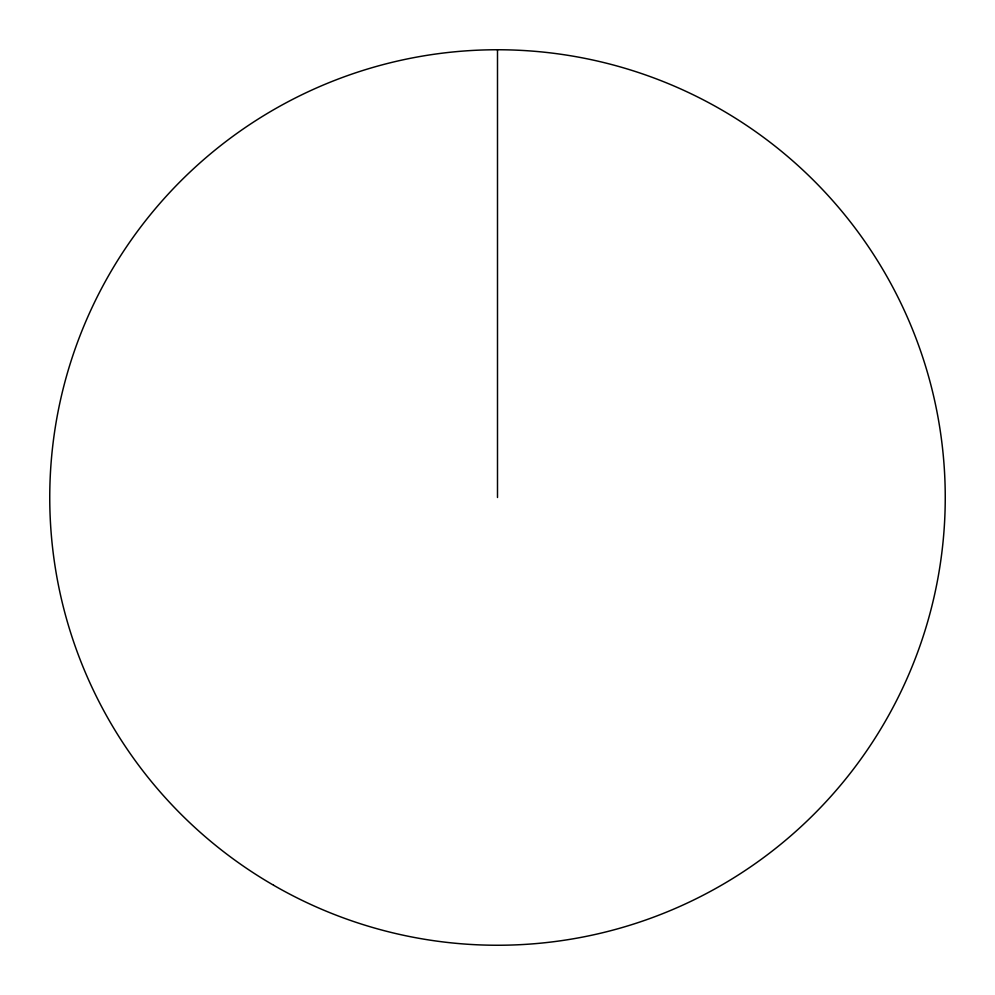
<?xml version="1.0" encoding="UTF-8"?>
<svg xmlns="http://www.w3.org/2000/svg" width="995" height="995" viewBox="0 0 995 995"><rect width="100%" height="100%" fill="white"/><g stroke="black" fill="none" stroke-linecap="round" stroke-linejoin="round"><path stroke-width="1.49" d="M497.5 49.75L497.5 497.5M273.625 885.264A447.75 447.75 0 0 0 945.25 497.5A447.75 447.75 0 0 0 273.625 109.736A447.75 447.75 0 0 0 273.625 885.264"/></g></svg>
